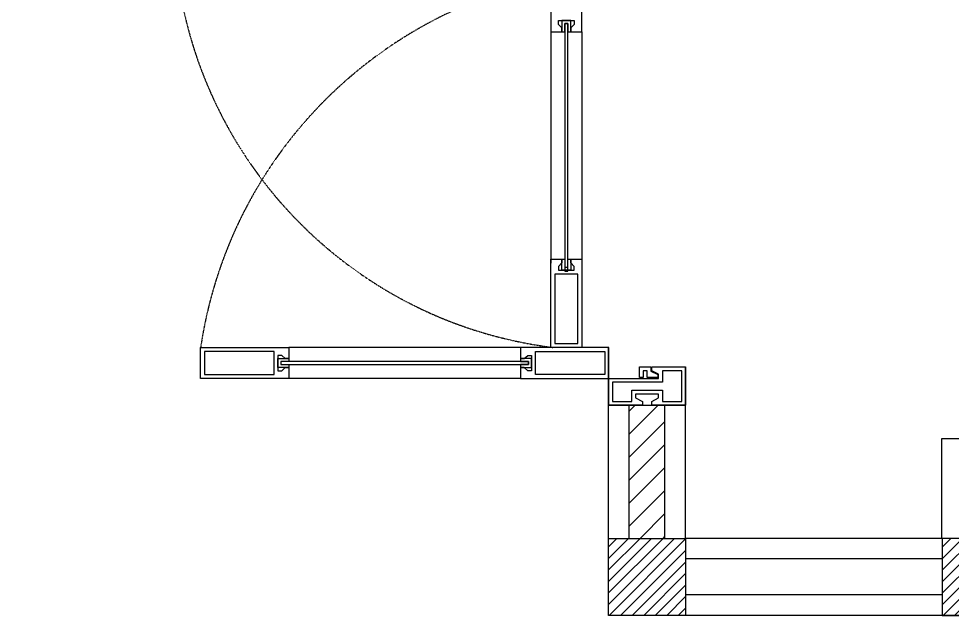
# Model space of a CAD drawing. Header units: millimetres. Extents: x -152054 to 94068, y -14280 to 91468.
# Drawn here: x -87953 to -86133, y 61166 to 62329 of the extents above; entities that cross this region are included whole.
import ezdxf

# ---------------------------------------------------------------- set-up
doc = ezdxf.new("R2010")
doc.units = ezdxf.units.MM
doc.linetypes.add('HIDDEN', pattern=[0.375, 0.25, -0.125])
doc.layers.add('ALM', color=120, linetype='Continuous')

msp = doc.modelspace()

# ---------------------------------------------------------------- hatches: boundary and pattern name
at = {"transparency": 33554559}
h = msp.add_hatch(dxfattribs=at)
h.set_pattern_fill('ANSI31', color=1, scale=5)
h.set_pattern_definition([(45, (11677.429, 20720.764), (-11.2253202, 11.2253202), [])])
h.paths.add_polyline_path([(-86653.3, 66475.7), (-86653.3, 66625.7), (-86803.3, 66625.7), (-86803.3, 66475.7)])
h.paths.add_polyline_path([(-84245.8, 66625.7), (-84245.8, 66475.7), (-84095.8, 66475.7), (-84095.8, 66625.7)])
h.paths.add_polyline_path([(-81538.3, 66475.7), (-81538.3, 66625.7), (-81688.3, 66625.7), (-81688.3, 66475.7)])
h.paths.add_polyline_path([(-78188.3, 66625.7), (-78338.3, 66625.7), (-78338.3, 66475.7), (-78188.3, 66475.7)])
h.paths.add_polyline_path([(-78188.3, 65280.7), (-78338.3, 65280.7), (-78338.3, 65130.7), (-78188.3, 65130.7)])
h.paths.add_polyline_path([(-77763.3, 65130.7), (-77613.3, 65130.7), (-77613.3, 65280.7), (-77763.3, 65280.7)])
h.paths.add_polyline_path([(-77613.3, 61315.7), (-77763.3, 61315.7), (-77763.3, 61165.7), (-77613.3, 61165.7)])
h.paths.add_polyline_path([(-78498.3, 61165.7), (-78498.3, 61315.7), (-78698.3, 61315.7), (-78698.3, 61165.7)])
h.paths.add_polyline_path([(-81538.3, 61165.7), (-81338.3, 61165.7), (-81338.3, 61315.7), (-81538.3, 61315.7)])
h.paths.add_polyline_path([(-81688.3, 61315.7), (-81538.3, 61315.7), (-81538.3, 61465.7), (-81688.3, 61465.7)])
h.paths.add_polyline_path([(-83113.3, 61165.7), (-83113.3, 61315.7), (-83313.3, 61315.7), (-83313.3, 61165.7)])
h.paths.add_polyline_path([(-81538.3, 62960.7), (-81538.3, 63110.7), (-81688, 63110.7), (-81688, 62960.7)])
h.paths.add_polyline_path([(-85953, 61315.7), (-86153, 61315.7), (-86153, 61165.7), (-85953, 61165.7)])
h.paths.add_polyline_path([(-86653.3, 61165.7), (-86653.3, 61315.7), (-86803.3, 61315.7), (-86803.3, 61165.7)])
h.paths.add_polyline_path([(-86803.3, 62475.7), (-86653.3, 62475.7), (-86653.3, 62625.7), (-86803.3, 62625.7)])
h.paths.add_polyline_path([(-87803.3, 62475.7), (-87803.3, 62625.7), (-87953.3, 62625.7), (-87953.3, 62475.7)])
h.paths.add_polyline_path([(-86653.3, 64625.7), (-86803.3, 64625.7), (-86803.3, 64475.7), (-86653.3, 64475.7)])
h.paths.add_polyline_path([(-87803.3, 64475.7), (-87803.3, 64625.7), (-87953.3, 64625.7), (-87953.3, 64475.7)])
at = {"true_color": 0xed1f24}
h = msp.add_hatch(dxfattribs=at)
h.set_pattern_fill('ANSI31', color=240, scale=15, angle=-90)
h.set_pattern_definition([(315, (-89945.798, 69116.555), (33.67596, 33.67596), [])])
h.paths.add_polyline_path([(-86705.7, 61636), (-86719.2, 61642.8), (-86720.6, 61641.8), (-86707.2, 61635.1)])
h = msp.add_hatch()
h.set_pattern_fill('ANSI31', color=1, scale=10)
h.set_pattern_definition([(45, (11677.43, 20720.764), (-22.45064, 22.45064), [])])
h.paths.add_polyline_path([(-86763.3, 61315.7), (-86693.3, 61315.7), (-86693.3, 61575.4), (-86763.3, 61575.4)])

# ---------------------------------------------------------------- linework, layer by layer
for points in [[(-86153.3, 61165.7), (-86803.3, 61165.7), (-86803.3, 61687.7)], [(-86153.3, 61315.7), (-86653.3, 61315.7), (-86653.3, 61650.3)], [(-86803, 61575.4), (-86653.3, 61575.4)], [(-86778.3, 61575.4), (-86653.3, 61575.4)], [(-86763.3, 61315.7), (-86763.3, 61575.4)], [(-86693.3, 61315.7), (-86693.3, 61575.4)], [(-86153.3, 61315.7), (-86153.3, 61510.7), (-85953, 61510.7), (-85953, 61165.7), (-86153.3, 61165.7)], [(-86153, 61275.7), (-86653.3, 61275.7)], [(-86153.3, 61205.7), (-86653.3, 61205.7)], [(-86153, 61205.7), (-86153.3, 61205.7)]]:
    msp.add_lwpolyline(points)
for points in [[(-86653.3, 61165.7), (-86803.3, 61165.7), (-86803.3, 61315.7), (-86653.3, 61315.7)], [(-86153, 61165.7), (-85953, 61165.7), (-85953, 61315.7), (-86153, 61315.7)]]:
    msp.add_lwpolyline(points, close=True)
at = {"layer": 'ALM'}
for p, q in [((-86915.6, 62303.8), (-86915.6, 61852.7)), ((-86855.7, 62303.8), (-86855.7, 61852.7)), ((-86975.2, 61687.7), (-87426.3, 61687.7)), ((-86975.2, 61627.8), (-87426.3, 61627.8))]:
    msp.add_line(p, q, dxfattribs=at)
for points in [[(-86894.6, 62303.8), (-86894.6, 62311.2), (-86900.6, 62318), (-86900.6, 62325.5), (-86870.6, 62325.5), (-86870.6, 62318), (-86876.6, 62311.2), (-86876.6, 62303.8), (-86855.7, 62303.8), (-86855.7, 62476), (-86863.2, 62476), (-86863.2, 62476), (-86908.1, 62476), (-86908.1, 62476), (-86915.6, 62476), (-86915.6, 62303.8)], [(-86894.6, 61860.4), (-86894.6, 61853), (-86900.6, 61846.2), (-86900.6, 61838.7), (-86870.6, 61838.7), (-86870.6, 61846.2), (-86876.6, 61853), (-86876.6, 61860.4), (-86855.7, 61860.4), (-86855.7, 61688.2), (-86863.2, 61688.2), (-86863.2, 61688.2), (-86908.1, 61688.2), (-86908.1, 61688.2), (-86915.6, 61688.2), (-86915.6, 61860.4)], [(-86908.1, 61831.2), (-86908.1, 61695.7), (-86863.2, 61695.7), (-86863.2, 61831.2)], [(-87426.3, 61666.7), (-87433.8, 61666.7), (-87440.5, 61672.7), (-87448, 61672.7), (-87448, 61642.8), (-87440.5, 61642.8), (-87433.8, 61648.8), (-87426.3, 61648.8), (-87426.3, 61627.8), (-87598.5, 61627.8), (-87598.5, 61635.3), (-87598.5, 61635.3), (-87598.5, 61680.2), (-87598.5, 61680.2), (-87598.5, 61687.7), (-87426.3, 61687.7)], [(-86975.2, 61666.7), (-86967.7, 61666.7), (-86961, 61672.7), (-86953.5, 61672.7), (-86953.5, 61642.8), (-86961, 61642.8), (-86967.7, 61648.8), (-86975.2, 61648.8), (-86975.2, 61627.8), (-86803, 61627.8), (-86803, 61635.3), (-86803, 61635.3), (-86803, 61680.2), (-86803, 61680.2), (-86803, 61687.7), (-86975.2, 61687.7)], [(-87455.5, 61680.2), (-87591, 61680.2), (-87591, 61635.3), (-87455.5, 61635.3)], [(-86946, 61680.2), (-86810.5, 61680.2), (-86810.5, 61635.3), (-86946, 61635.3)], [(-86705.7, 61627.8), (-86705.7, 61636), (-86719.2, 61642.8), (-86719.2, 61650.3), (-86653.3, 61650.3), (-86653.3, 61575.4), (-86719.2, 61575.4), (-86719.2, 61582.9), (-86705.7, 61589.6), (-86705.7, 61597.1), (-86728.1, 61597.1), (-86750.6, 61597.1), (-86750.6, 61589.6), (-86737.1, 61582.9), (-86737.1, 61575.4), (-86803, 61575.4), (-86803, 61627.8)], [(-86720.6, 61650.3), (-86720.6, 61641.8), (-86707.2, 61635.1), (-86707.2, 61629.3), (-86728.1, 61629.3), (-86728.1, 61642.8), (-86735.6, 61642.8), (-86735.6, 61629.3), (-86743.1, 61629.3), (-86743.1, 61650.3)], [(-86795.5, 61620.3), (-86795.5, 61582.9), (-86758.1, 61582.9), (-86758.1, 61604.6), (-86728.1, 61604.6), (-86698.2, 61604.6), (-86698.2, 61582.9), (-86660.7, 61582.9), (-86660.7, 61642.8), (-86698.2, 61642.8), (-86698.2, 61620.3)]]:
    msp.add_lwpolyline(points, close=True, dxfattribs=at)
at = {"layer": 'ALM', "color": 251}
for points in [[(-86888.6, 62303.8), (-86888.6, 62319.5), (-86882.6, 62319.5), (-86882.6, 62303.8), (-86876.6, 62303.8), (-86876.6, 62325.5), (-86894.6, 62325.5), (-86894.6, 62303.8)], [(-86882.6, 61837), (-86882.6, 62319.5), (-86888.6, 62319.5), (-86888.6, 61837)], [(-86888.6, 61860.4), (-86888.6, 61844.7), (-86882.6, 61844.7), (-86882.6, 61860.4), (-86876.6, 61860.4), (-86876.6, 61838.7), (-86894.6, 61838.7), (-86894.6, 61860.4)], [(-87426.3, 61660.7), (-87442, 61660.7), (-87442, 61654.7), (-87426.3, 61654.7), (-87426.3, 61648.8), (-87448, 61648.8), (-87448, 61666.7), (-87426.3, 61666.7)], [(-86975.2, 61660.7), (-86959.5, 61660.7), (-86959.5, 61654.7), (-86975.2, 61654.7), (-86975.2, 61648.8), (-86953.5, 61648.8), (-86953.5, 61666.7), (-86975.2, 61666.7)], [(-87442, 61654.7), (-86959.5, 61654.7), (-86959.5, 61660.7), (-87442, 61660.7)]]:
    msp.add_lwpolyline(points, close=True, dxfattribs=at)
at = {"layer": 'ALM', "color": 251, "linetype": 'HIDDEN', "ltscale": 0.35}
for centre, radius, start, end in [((-86805.9, 62526.9), 845.4, 179.4117, 262.8), ((-86746, 61561.5), 861.9, 89.8287, 171.5777)]:
    msp.add_arc(centre, radius, start, end, dxfattribs=at)

doc.saveas('drawing.dxf')
